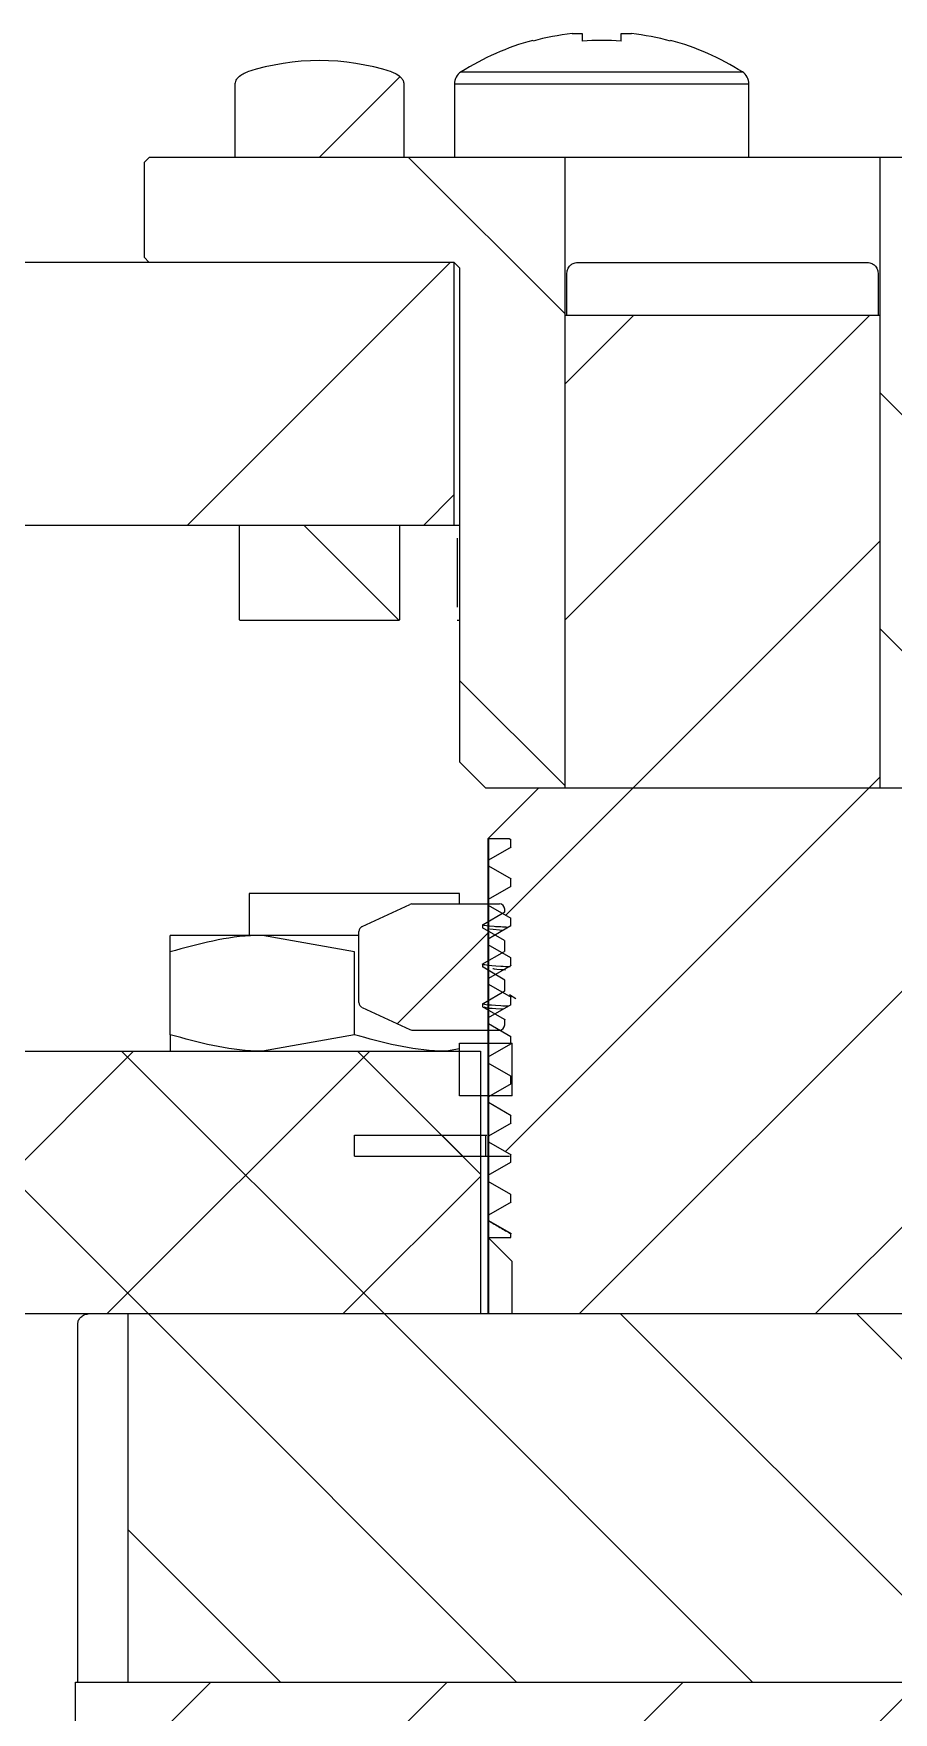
# Model space of a CAD drawing. Header units: millimetres. Extents: x 16604 to 36223, y 4309 to 8014.
# Drawn here: x 19394.31 to 19410.66, y 5137.41 to 5169.35 of the extents above; entities that cross this region are included whole.
import ezdxf

# ---------------------------------------------------------------- set-up
doc = ezdxf.new("R2010")
doc.units = ezdxf.units.MM
doc.layers.get('0').update_dxf_attribs({"lineweight": 35})
doc.layers.add('AM_8', color=1, linetype='Continuous', lineweight=35)
pattern_1 = [(135, (19173.8327, 5017.4174), (-2.245064, -2.245064), [])]
pattern_2 = [(45, (19173.8327, 5017.4174), (-2.245064, 2.245064), [])]
pattern_3 = [(135, (19173.833, 5017.417), (-6.7352, -6.7352), []), (135, (19173.833, 5021.9075), (-6.7352, -6.7352), [])]

msp = doc.modelspace()

# ---------------------------------------------------------------- hatches: boundary and pattern name
at = {"linetype": 'Continuous', "lineweight": 18}
h = msp.add_hatch(dxfattribs=at)
h.set_pattern_fill('ANSI31', style=0)
h.set_pattern_definition(pattern_2)
edge = h.paths.add_edge_path(flags=0)
edge.add_line((19401.347, 5166.993), (19401.347, 5168.39))
edge.add_spline(control_points=[(19401.347, 5168.39), (19401.347, 5168.394), (19401.347, 5168.399), (19401.347, 5168.404), (19401.345, 5168.426), (19401.338, 5168.447), (19401.328, 5168.467), (19401.318, 5168.486), (19401.304, 5168.503), (19401.289, 5168.519), (19401.257, 5168.551), (19401.217, 5168.576), (19401.176, 5168.595), (19401.156, 5168.604), (19401.136, 5168.611), (19401.116, 5168.618)], knot_values=[0.005187, 0.005187, 0.005187, 0.005187, 0.005201, 0.005201, 0.005201, 0.005266, 0.005266, 0.005266, 0.00533, 0.00533, 0.00533, 0.005466, 0.005466, 0.005466, 0.005529, 0.005529, 0.005529, 0.005529], weights=[1, 1, 1, 1, 1, 1, 1, 1, 1, 1, 1, 1, 1, 1, 1, 1], degree=3, periodic=0)
edge.add_arc((19399.746, 5164.393), 4.441, 72.0284, 107.9716)
edge.add_spline(control_points=[(19398.375, 5168.618), (19398.348, 5168.609), (19398.32, 5168.598), (19398.294, 5168.584), (19398.262, 5168.568), (19398.231, 5168.547), (19398.205, 5168.521), (19398.188, 5168.504), (19398.173, 5168.484), (19398.162, 5168.463), (19398.154, 5168.447), (19398.148, 5168.43), (19398.146, 5168.413), (19398.145, 5168.405), (19398.144, 5168.397), (19398.144, 5168.39)], knot_values=[0.001385, 0.001385, 0.001385, 0.001385, 0.001472, 0.001472, 0.001472, 0.001582, 0.001582, 0.001582, 0.001653, 0.001653, 0.001653, 0.001706, 0.001706, 0.001706, 0.001729, 0.001729, 0.001729, 0.001729], weights=[1, 1, 1, 1, 1, 1, 1, 1, 1, 1, 1, 1, 1, 1, 1, 1], degree=3, periodic=0)
edge.add_line((19398.144, 5168.39), (19398.144, 5166.993))
edge.add_line((19398.144, 5166.993), (19401.347, 5166.993))
h = msp.add_hatch(dxfattribs=at)
h.set_pattern_fill('ANSI32', angle=90, style=0)
h.set_pattern_definition(pattern_3)
h.paths.add_polyline_path([(19402.309, 5164.993), (19402.409, 5164.893), (19402.409, 5155.493), (19402.909, 5154.993), (19404.409, 5154.993), (19404.409, 5166.993), (19396.509, 5166.993), (19396.409, 5166.893), (19396.409, 5165.093), (19396.509, 5164.993)], flags=0)
h = msp.add_hatch(dxfattribs=at)
h.set_pattern_fill('ANSI32', angle=90, style=0)
h.set_pattern_definition(pattern_3)
h.paths.add_polyline_path([(19411.909, 5154.993), (19412.409, 5155.493), (19412.409, 5164.893), (19412.509, 5164.993), (19418.309, 5164.993), (19418.409, 5165.093), (19418.409, 5166.893), (19418.309, 5166.993), (19410.409, 5166.993), (19410.409, 5154.993)], flags=0)
h = msp.add_hatch(dxfattribs=at)
h.set_pattern_fill('ANSI34', style=0)
h.set_pattern_definition([(45, (19173.833, 5017.417), (-13.4704, 13.4704), []), (45, (19178.323, 5017.417), (-13.4704, 13.4704), []), (45, (19182.813, 5017.417), (-13.4704, 13.4704), []), (45, (19187.303, 5017.417), (-13.4704, 13.4704), [])])
h.paths.add_polyline_path([(19402.309, 5159.993), (19402.309, 5164.993), (19393.66, 5164.993), (19393.66, 5159.993)], flags=0)
h = msp.add_hatch(dxfattribs=at)
h.set_pattern_fill('ANSI31', style=0)
h.set_pattern_definition(pattern_2)
h.paths.add_polyline_path([(19404.409, 5163.993), (19404.409, 5154.993), (19410.409, 5154.993), (19410.409, 5163.993)], flags=0)
h = msp.add_hatch(dxfattribs=at)
h.set_pattern_fill('ANSI31', angle=90, style=0)
h.set_pattern_definition(pattern_1)
edge = h.paths.add_edge_path(flags=0)
edge.add_line((19401.258, 5159.993), (19398.233, 5159.993))
edge.add_spline(control_points=[(19398.233, 5159.993), (19398.23, 5159.992), (19398.227, 5159.991), (19398.224, 5159.99)], knot_values=[0.001607, 0.001607, 0.001607, 0.001607, 0.001617, 0.001617, 0.001617, 0.001617], weights=[1, 1, 1, 1], degree=3, periodic=0)
edge.add_line((19398.224, 5159.99), (19398.224, 5158.196))
edge.add_spline(control_points=[(19398.224, 5158.196), (19398.227, 5158.195), (19398.23, 5158.194), (19398.233, 5158.193)], knot_values=[0.002922, 0.002922, 0.002922, 0.002922, 0.002932, 0.002932, 0.002932, 0.002932], weights=[1, 1, 1, 1], degree=3, periodic=0)
edge.add_line((19398.233, 5158.193), (19401.258, 5158.193))
edge.add_spline(control_points=[(19401.258, 5158.193), (19401.261, 5158.194), (19401.265, 5158.195), (19401.268, 5158.196)], knot_values=[0.00162, 0.00162, 0.00162, 0.00162, 0.001629, 0.001629, 0.001629, 0.001629], weights=[1, 1, 1, 1], degree=3, periodic=0)
edge.add_line((19401.268, 5158.196), (19401.268, 5159.99))
edge.add_spline(control_points=[(19401.268, 5159.99), (19401.265, 5159.991), (19401.261, 5159.992), (19401.258, 5159.993)], knot_values=[0.002935, 0.002935, 0.002935, 0.002935, 0.002945, 0.002945, 0.002945, 0.002945], weights=[1, 1, 1, 1], degree=3, periodic=0)
h = msp.add_hatch(dxfattribs=at)
h.set_pattern_fill('ANSI31', style=0)
h.set_pattern_definition(pattern_2)
edge = h.paths.add_edge_path(flags=0)
edge.add_line((19402.955, 5154.039), (19403.355, 5154.039))
edge.add_spline(control_points=[(19403.355, 5154.039), (19403.365, 5154.033), (19403.376, 5154.027), (19403.386, 5154.021)], knot_values=[0, 0, 0, 0, 0.003617, 0.003617, 0.003617, 0.003617], weights=[1, 1, 1, 1], degree=3, periodic=0)
edge.add_line((19403.386, 5154.021), (19403.385, 5153.873))
edge.add_spline(control_points=[(19403.385, 5153.873), (19403.35, 5153.849), (19403.309, 5153.826), (19403.269, 5153.802), (19403.228, 5153.779), (19403.187, 5153.755), (19403.146, 5153.731), (19403.085, 5153.696), (19403.023, 5153.66), (19402.962, 5153.625)], knot_values=[0, 0, 0, 0, 0.000141, 0.000141, 0.000141, 0.000283, 0.000283, 0.000283, 0.000496, 0.000496, 0.000496, 0.000496], weights=[1, 1, 1, 1, 1, 1, 1, 1, 1, 1], degree=3, periodic=0)
edge.add_line((19402.962, 5153.625), (19402.955, 5153.519))
edge.add_spline(control_points=[(19402.955, 5153.519), (19403.105, 5153.437), (19403.248, 5153.354), (19403.392, 5153.271)], knot_values=[0, 0, 0, 0, 0.049681, 0.049681, 0.049681, 0.049681], weights=[1, 1, 1, 1], degree=3, periodic=0)
edge.add_line((19403.392, 5153.271), (19403.385, 5153.123))
edge.add_spline(control_points=[(19403.385, 5153.123), (19403.343, 5153.1), (19403.302, 5153.076), (19403.261, 5153.052), (19403.221, 5153.029), (19403.18, 5153.005), (19403.139, 5152.982), (19403.077, 5152.946), (19403.015, 5152.91), (19402.953, 5152.875)], knot_values=[0, 0, 0, 0, 0.000141, 0.000141, 0.000141, 0.000283, 0.000283, 0.000283, 0.000497, 0.000497, 0.000497, 0.000497], weights=[1, 1, 1, 1, 1, 1, 1, 1, 1, 1], degree=3, periodic=0)
edge.add_line((19402.953, 5152.875), (19402.955, 5152.769))
edge.add_spline(control_points=[(19402.955, 5152.769), (19403.098, 5152.687), (19403.241, 5152.604), (19403.385, 5152.521)], knot_values=[0, 0, 0, 0, 0.049681, 0.049681, 0.049681, 0.049681], weights=[1, 1, 1, 1], degree=3, periodic=0)
edge.add_line((19403.385, 5152.521), (19403.385, 5152.373))
edge.add_spline(control_points=[(19403.385, 5152.373), (19403.237, 5152.29), (19403.094, 5152.207), (19402.95, 5152.125)], knot_values=[0, 0, 0, 0, 0.049681, 0.049681, 0.049681, 0.049681], weights=[1, 1, 1, 1], degree=3, periodic=0)
edge.add_line((19402.95, 5152.125), (19402.955, 5152.019))
edge.add_spline(control_points=[(19402.955, 5152.019), (19403.093, 5151.936), (19403.236, 5151.854), (19403.38, 5151.771)], knot_values=[0, 0, 0, 0, 0.049681, 0.049681, 0.049681, 0.049681], weights=[1, 1, 1, 1], degree=3, periodic=0)
edge.add_line((19403.38, 5151.771), (19403.385, 5151.623))
edge.add_spline(control_points=[(19403.385, 5151.623), (19403.248, 5151.54), (19403.105, 5151.457), (19402.962, 5151.375)], knot_values=[0, 0, 0, 0, 0.049681, 0.049681, 0.049681, 0.049681], weights=[1, 1, 1, 1], degree=3, periodic=0)
edge.add_line((19402.962, 5151.375), (19402.955, 5151.269))
edge.add_spline(control_points=[(19402.955, 5151.269), (19403.104, 5151.186), (19403.248, 5151.104), (19403.391, 5151.021)], knot_values=[0, 0, 0, 0, 0.049681, 0.049681, 0.049681, 0.049681], weights=[1, 1, 1, 1], degree=3, periodic=0)
edge.add_line((19403.391, 5151.021), (19403.385, 5150.873))
edge.add_spline(control_points=[(19403.385, 5150.873), (19403.243, 5150.79), (19403.099, 5150.708), (19402.956, 5150.625)], knot_values=[0, 0, 0, 0, 0.049681, 0.049681, 0.049681, 0.049681], weights=[1, 1, 1, 1], degree=3, periodic=0)
edge.add_line((19402.956, 5150.625), (19402.955, 5150.519))
edge.add_spline(control_points=[(19402.955, 5150.519), (19403.1, 5150.437), (19403.244, 5150.354), (19403.387, 5150.271)], knot_values=[0, 0, 0, 0, 0.049681, 0.049681, 0.049681, 0.049681], weights=[1, 1, 1, 1], degree=3, periodic=0)
edge.add_line((19403.387, 5150.271), (19403.385, 5150.123))
edge.add_spline(control_points=[(19403.385, 5150.123), (19403.236, 5150.04), (19403.092, 5149.957), (19402.948, 5149.875)], knot_values=[0, 0, 0, 0, 0.049681, 0.049681, 0.049681, 0.049681], weights=[1, 1, 1, 1], degree=3, periodic=0)
edge.add_line((19402.948, 5149.875), (19402.955, 5149.769))
edge.add_spline(control_points=[(19402.955, 5149.769), (19403.092, 5149.687), (19403.235, 5149.604), (19403.379, 5149.521)], knot_values=[0, 0, 0, 0, 0.049681, 0.049681, 0.049681, 0.049681], weights=[1, 1, 1, 1], degree=3, periodic=0)
edge.add_line((19403.379, 5149.521), (19403.385, 5149.373))
edge.add_spline(control_points=[(19403.385, 5149.373), (19403.247, 5149.29), (19403.103, 5149.207), (19402.96, 5149.125)], knot_values=[0, 0, 0, 0, 0.049681, 0.049681, 0.049681, 0.049681], weights=[1, 1, 1, 1], degree=3, periodic=0)
edge.add_line((19402.96, 5149.125), (19402.955, 5149.019))
edge.add_spline(control_points=[(19402.955, 5149.019), (19403.103, 5148.936), (19403.246, 5148.854), (19403.389, 5148.771)], knot_values=[0, 0, 0, 0, 0.049681, 0.049681, 0.049681, 0.049681], weights=[1, 1, 1, 1], degree=3, periodic=0)
edge.add_line((19403.389, 5148.771), (19403.385, 5148.623))
edge.add_spline(control_points=[(19403.385, 5148.623), (19403.245, 5148.54), (19403.102, 5148.458), (19402.959, 5148.375)], knot_values=[0, 0, 0, 0, 0.049681, 0.049681, 0.049681, 0.049681], weights=[1, 1, 1, 1], degree=3, periodic=0)
edge.add_line((19402.959, 5148.375), (19402.955, 5148.269))
edge.add_spline(control_points=[(19402.955, 5148.269), (19403.103, 5148.187), (19403.246, 5148.104), (19403.389, 5148.021)], knot_values=[0, 0, 0, 0, 0.049681, 0.049681, 0.049681, 0.049681], weights=[1, 1, 1, 1], degree=3, periodic=0)
edge.add_line((19403.389, 5148.021), (19403.385, 5147.873))
edge.add_spline(control_points=[(19403.385, 5147.873), (19403.235, 5147.79), (19403.091, 5147.707), (19402.948, 5147.625)], knot_values=[0, 0, 0, 0, 0.049681, 0.049681, 0.049681, 0.049681], weights=[1, 1, 1, 1], degree=3, periodic=0)
edge.add_line((19402.948, 5147.625), (19402.955, 5147.519))
edge.add_spline(control_points=[(19402.955, 5147.519), (19403.092, 5147.437), (19403.235, 5147.354), (19403.379, 5147.271)], knot_values=[0, 0, 0, 0, 0.049681, 0.049681, 0.049681, 0.049681], weights=[1, 1, 1, 1], degree=3, periodic=0)
edge.add_line((19403.379, 5147.271), (19403.385, 5147.123))
edge.add_spline(control_points=[(19403.385, 5147.123), (19403.245, 5147.04), (19403.102, 5146.957), (19402.958, 5146.875)], knot_values=[0, 0, 0, 0, 0.049681, 0.049681, 0.049681, 0.049681], weights=[1, 1, 1, 1], degree=3, periodic=0)
edge.add_line((19402.958, 5146.875), (19402.955, 5146.77))
edge.add_spline(control_points=[(19402.955, 5146.77), (19403.101, 5146.686), (19403.244, 5146.604), (19403.388, 5146.521)], knot_values=[0, 0, 0, 0, 0.049681, 0.049681, 0.049681, 0.049681], weights=[1, 1, 1, 1], degree=3, periodic=0)
edge.add_line((19403.388, 5146.521), (19403.385, 5146.447))
edge.add_line((19403.385, 5146.447), (19402.955, 5146.447))
edge.add_line((19402.955, 5146.447), (19403.409, 5145.993))
edge.add_line((19403.409, 5145.993), (19403.409, 5144.993))
edge.add_line((19403.409, 5144.993), (19411.409, 5144.993))
edge.add_line((19411.409, 5144.993), (19411.409, 5145.993))
edge.add_line((19411.409, 5145.993), (19411.863, 5146.447))
edge.add_line((19411.863, 5146.447), (19411.863, 5146.5))
edge.add_spline(control_points=[(19411.863, 5146.5), (19411.712, 5146.582), (19411.569, 5146.665), (19411.426, 5146.748)], knot_values=[0, 0, 0, 0, 0.049681, 0.049681, 0.049681, 0.049681], weights=[1, 1, 1, 1], degree=3, periodic=0)
edge.add_line((19411.426, 5146.748), (19411.433, 5146.896))
edge.add_spline(control_points=[(19411.433, 5146.896), (19411.478, 5146.919), (19411.518, 5146.943), (19411.559, 5146.967), (19411.6, 5146.99), (19411.641, 5147.014), (19411.682, 5147.037), (19411.744, 5147.073), (19411.806, 5147.109), (19411.867, 5147.144)], knot_values=[0, 0, 0, 0, 0.000141, 0.000141, 0.000141, 0.000283, 0.000283, 0.000283, 0.000497, 0.000497, 0.000497, 0.000497], weights=[1, 1, 1, 1, 1, 1, 1, 1, 1, 1], degree=3, periodic=0)
edge.add_line((19411.867, 5147.144), (19411.863, 5147.25))
edge.add_spline(control_points=[(19411.863, 5147.25), (19411.723, 5147.332), (19411.579, 5147.415), (19411.436, 5147.498)], knot_values=[0, 0, 0, 0, 0.049681, 0.049681, 0.049681, 0.049681], weights=[1, 1, 1, 1], degree=3, periodic=0)
edge.add_line((19411.436, 5147.498), (19411.433, 5147.646))
edge.add_spline(control_points=[(19411.433, 5147.646), (19411.578, 5147.729), (19411.722, 5147.812), (19411.865, 5147.894)], knot_values=[0, 0, 0, 0, 0.049681, 0.049681, 0.049681, 0.049681], weights=[1, 1, 1, 1], degree=3, periodic=0)
edge.add_line((19411.865, 5147.894), (19411.863, 5148))
edge.add_spline(control_points=[(19411.863, 5148), (19411.723, 5148.083), (19411.579, 5148.165), (19411.436, 5148.248)], knot_values=[0, 0, 0, 0, 0.049681, 0.049681, 0.049681, 0.049681], weights=[1, 1, 1, 1], degree=3, periodic=0)
edge.add_line((19411.436, 5148.248), (19411.433, 5148.396))
edge.add_spline(control_points=[(19411.433, 5148.396), (19411.569, 5148.479), (19411.713, 5148.562), (19411.856, 5148.644)], knot_values=[0, 0, 0, 0, 0.049681, 0.049681, 0.049681, 0.049681], weights=[1, 1, 1, 1], degree=3, periodic=0)
edge.add_line((19411.856, 5148.644), (19411.863, 5148.75))
edge.add_spline(control_points=[(19411.863, 5148.75), (19411.713, 5148.832), (19411.569, 5148.915), (19411.426, 5148.998)], knot_values=[0, 0, 0, 0, 0.049681, 0.049681, 0.049681, 0.049681], weights=[1, 1, 1, 1], degree=3, periodic=0)
edge.add_line((19411.426, 5148.998), (19411.433, 5149.146))
edge.add_spline(control_points=[(19411.433, 5149.146), (19411.578, 5149.229), (19411.721, 5149.311), (19411.865, 5149.394)], knot_values=[0, 0, 0, 0, 0.049681, 0.049681, 0.049681, 0.049681], weights=[1, 1, 1, 1], degree=3, periodic=0)
edge.add_line((19411.865, 5149.394), (19411.863, 5149.5))
edge.add_spline(control_points=[(19411.863, 5149.5), (19411.823, 5149.523), (19411.782, 5149.547), (19411.741, 5149.57), (19411.701, 5149.594), (19411.66, 5149.617), (19411.619, 5149.641), (19411.557, 5149.677), (19411.495, 5149.712), (19411.434, 5149.748)], knot_values=[0, 0, 0, 0, 0.000141, 0.000141, 0.000141, 0.000283, 0.000283, 0.000283, 0.000497, 0.000497, 0.000497, 0.000497], weights=[1, 1, 1, 1, 1, 1, 1, 1, 1, 1], degree=3, periodic=0)
edge.add_line((19411.434, 5149.748), (19411.433, 5149.896))
edge.add_spline(control_points=[(19411.433, 5149.896), (19411.58, 5149.979), (19411.724, 5150.062), (19411.868, 5150.144)], knot_values=[0, 0, 0, 0, 0.049681, 0.049681, 0.049681, 0.049681], weights=[1, 1, 1, 1], degree=3, periodic=0)
edge.add_line((19411.868, 5150.144), (19411.863, 5150.25))
edge.add_spline(control_points=[(19411.863, 5150.25), (19411.725, 5150.333), (19411.581, 5150.415), (19411.438, 5150.498)], knot_values=[0, 0, 0, 0, 0.049681, 0.049681, 0.049681, 0.049681], weights=[1, 1, 1, 1], degree=3, periodic=0)
edge.add_line((19411.438, 5150.498), (19411.433, 5150.646))
edge.add_spline(control_points=[(19411.433, 5150.646), (19411.57, 5150.729), (19411.713, 5150.812), (19411.856, 5150.894)], knot_values=[0, 0, 0, 0, 0.049681, 0.049681, 0.049681, 0.049681], weights=[1, 1, 1, 1], degree=3, periodic=0)
edge.add_line((19411.856, 5150.894), (19411.863, 5151))
edge.add_spline(control_points=[(19411.863, 5151), (19411.713, 5151.083), (19411.57, 5151.165), (19411.427, 5151.248)], knot_values=[0, 0, 0, 0, 0.049681, 0.049681, 0.049681, 0.049681], weights=[1, 1, 1, 1], degree=3, periodic=0)
edge.add_line((19411.427, 5151.248), (19411.433, 5151.396))
edge.add_spline(control_points=[(19411.433, 5151.396), (19411.473, 5151.419), (19411.514, 5151.443), (19411.555, 5151.467), (19411.595, 5151.49), (19411.636, 5151.514), (19411.677, 5151.537), (19411.739, 5151.573), (19411.8, 5151.609), (19411.862, 5151.644)], knot_values=[0, 0, 0, 0, 0.000141, 0.000141, 0.000141, 0.000283, 0.000283, 0.000283, 0.000497, 0.000497, 0.000497, 0.000497], weights=[1, 1, 1, 1, 1, 1, 1, 1, 1, 1], degree=3, periodic=0)
edge.add_line((19411.862, 5151.644), (19411.863, 5151.75))
edge.add_spline(control_points=[(19411.863, 5151.75), (19411.718, 5151.832), (19411.575, 5151.915), (19411.431, 5151.998)], knot_values=[0, 0, 0, 0, 0.049681, 0.049681, 0.049681, 0.049681], weights=[1, 1, 1, 1], degree=3, periodic=0)
edge.add_line((19411.431, 5151.998), (19411.433, 5152.146))
edge.add_spline(control_points=[(19411.433, 5152.146), (19411.582, 5152.229), (19411.726, 5152.312), (19411.869, 5152.394)], knot_values=[0, 0, 0, 0, 0.049681, 0.049681, 0.049681, 0.049681], weights=[1, 1, 1, 1], degree=3, periodic=0)
edge.add_line((19411.869, 5152.394), (19411.863, 5152.5))
edge.add_spline(control_points=[(19411.863, 5152.5), (19411.726, 5152.583), (19411.583, 5152.665), (19411.439, 5152.748)], knot_values=[0, 0, 0, 0, 0.049681, 0.049681, 0.049681, 0.049681], weights=[1, 1, 1, 1], degree=3, periodic=0)
edge.add_line((19411.439, 5152.748), (19411.433, 5152.896))
edge.add_spline(control_points=[(19411.433, 5152.896), (19411.571, 5152.979), (19411.714, 5153.062), (19411.857, 5153.144)], knot_values=[0, 0, 0, 0, 0.049681, 0.049681, 0.049681, 0.049681], weights=[1, 1, 1, 1], degree=3, periodic=0)
edge.add_line((19411.857, 5153.144), (19411.863, 5153.25))
edge.add_spline(control_points=[(19411.863, 5153.25), (19411.715, 5153.333), (19411.572, 5153.415), (19411.428, 5153.498)], knot_values=[0, 0, 0, 0, 0.049681, 0.049681, 0.049681, 0.049681], weights=[1, 1, 1, 1], degree=3, periodic=0)
edge.add_line((19411.428, 5153.498), (19411.433, 5153.646))
edge.add_spline(control_points=[(19411.433, 5153.646), (19411.574, 5153.729), (19411.717, 5153.811), (19411.861, 5153.894)], knot_values=[0, 0, 0, 0, 0.049681, 0.049681, 0.049681, 0.049681], weights=[1, 1, 1, 1], degree=3, periodic=0)
edge.add_line((19411.861, 5153.894), (19411.863, 5154))
edge.add_spline(control_points=[(19411.863, 5154), (19411.838, 5154.013), (19411.815, 5154.026), (19411.792, 5154.039)], knot_values=[0, 0, 0, 0, 0.007878, 0.007878, 0.007878, 0.007878], weights=[1, 1, 1, 1], degree=3, periodic=0)
edge.add_line((19411.792, 5154.039), (19411.863, 5154.039))
edge.add_line((19411.863, 5154.039), (19410.909, 5154.993))
edge.add_line((19410.909, 5154.993), (19403.909, 5154.993))
edge.add_line((19403.909, 5154.993), (19402.955, 5154.039))
h = msp.add_hatch(dxfattribs=at)
h.set_pattern_fill('ANSI31', style=0)
h.set_pattern_definition(pattern_2)
edge = h.paths.add_edge_path(flags=0)
edge.add_spline(control_points=[(19402.855, 5152.399), (19402.994, 5152.48), (19403.134, 5152.56), (19403.273, 5152.641)], knot_values=[0, 0, 0, 0, 0.048324, 0.048324, 0.048324, 0.048324], weights=[1, 1, 1, 1], degree=3, periodic=0)
edge.add_line((19403.273, 5152.641), (19403.267, 5152.693))
edge.add_arc((19403.167, 5152.693), 0.1, 0, 90)
edge.add_line((19403.167, 5152.793), (19401.503, 5152.793))
edge.add_arc((19401.503, 5152.693), 0.1, 90, 115)
edge.add_line((19401.461, 5152.784), (19400.554, 5152.361))
edge.add_arc((19400.596, 5152.27), 0.1, 115, 180)
edge.add_line((19400.496, 5152.27), (19400.496, 5150.916))
edge.add_arc((19400.596, 5150.916), 0.1, 180, 245)
edge.add_line((19400.554, 5150.825), (19401.461, 5150.402))
edge.add_arc((19401.503, 5150.493), 0.1, 245, 270)
edge.add_line((19401.503, 5150.393), (19403.167, 5150.393))
edge.add_arc((19403.167, 5150.493), 0.1, 270, 360)
edge.add_line((19403.267, 5150.493), (19403.267, 5150.595))
edge.add_spline(control_points=[(19403.267, 5150.595), (19403.122, 5150.676), (19402.983, 5150.756), (19402.843, 5150.837)], knot_values=[0, 0, 0, 0, 0.048324, 0.048324, 0.048324, 0.048324], weights=[1, 1, 1, 1], degree=3, periodic=0)
edge.add_line((19402.843, 5150.837), (19402.849, 5150.899))
edge.add_spline(control_points=[(19402.849, 5150.899), (19402.994, 5150.98), (19403.134, 5151.06), (19403.273, 5151.141)], knot_values=[0, 0, 0, 0, 0.048324, 0.048324, 0.048324, 0.048324], weights=[1, 1, 1, 1], degree=3, periodic=0)
edge.add_line((19403.273, 5151.141), (19403.267, 5151.345))
edge.add_spline(control_points=[(19403.267, 5151.345), (19403.133, 5151.426), (19402.994, 5151.506), (19402.855, 5151.587)], knot_values=[0, 0, 0, 0, 0.048324, 0.048324, 0.048324, 0.048324], weights=[1, 1, 1, 1], degree=3, periodic=0)
edge.add_line((19402.855, 5151.587), (19402.849, 5151.649))
edge.add_spline(control_points=[(19402.849, 5151.649), (19402.982, 5151.73), (19403.122, 5151.81), (19403.261, 5151.891)], knot_values=[0, 0, 0, 0, 0.048324, 0.048324, 0.048324, 0.048324], weights=[1, 1, 1, 1], degree=3, periodic=0)
edge.add_line((19403.261, 5151.891), (19403.267, 5152.095))
edge.add_spline(control_points=[(19403.267, 5152.095), (19403.124, 5152.176), (19402.985, 5152.256), (19402.845, 5152.337)], knot_values=[0, 0, 0, 0, 0.048324, 0.048324, 0.048324, 0.048324], weights=[1, 1, 1, 1], degree=3, periodic=0)
edge.add_line((19402.845, 5152.337), (19402.849, 5152.399))
h = msp.add_hatch(dxfattribs=at)
h.set_pattern_fill('ANSI37', style=0)
h.set_pattern_definition([(45, (19173.8327, 5017.4174), (-2.245064, 2.245064), []), (135, (19173.8327, 5017.4174), (-2.245064, -2.245064), [])])
h.paths.add_polyline_path([(19402.809, 5144.993), (19402.809, 5149.993), (19386.909, 5149.993), (19386.909, 5144.993)], flags=0)
h = msp.add_hatch(dxfattribs=at)
h.set_pattern_fill('ANSI31', angle=90, style=0)
h.set_pattern_definition(pattern_1)
h.paths.add_polyline_path([(19400.409, 5148.393), (19400.409, 5147.993), (19402.909, 5147.993), (19402.909, 5148.393)], flags=0)
h = msp.add_hatch(dxfattribs=at)
h.set_pattern_fill('ANSI31', angle=90, style=0)
h.set_pattern_definition(pattern_1)
edge = h.paths.add_edge_path(flags=0)
edge.add_line((19396.109, 5144.993), (19396.109, 5137.993))
edge.add_line((19396.109, 5137.993), (19419.709, 5137.993))
edge.add_line((19419.709, 5137.993), (19419.709, 5144.793))
edge.add_arc((19419.509, 5144.793), 0.2, 0, 90)
edge.add_line((19419.509, 5144.993), (19396.109, 5144.993))
h = msp.add_hatch(dxfattribs=at)
h.set_pattern_fill('ANSI31', style=0)
h.set_pattern_definition(pattern_2)
edge = h.paths.add_edge_path(flags=0)
edge.add_line((19417.511, 5131.093), (19417.737, 5131.093))
edge.add_line((19417.737, 5131.093), (19417.737, 5130.993))
edge.add_line((19417.737, 5130.993), (19417.982, 5130.993))
edge.add_line((19417.982, 5130.993), (19417.982, 5131.093))
edge.add_line((19417.982, 5131.093), (19418.159, 5131.093))
edge.add_line((19418.159, 5131.093), (19418.159, 5130.993))
edge.add_line((19418.159, 5130.993), (19419.209, 5130.993))
edge.add_arc((19419.209, 5131.493), 0.5, 270, 360)
edge.add_line((19419.709, 5131.493), (19419.709, 5137.993))
edge.add_line((19419.709, 5137.993), (19395.109, 5137.993))
edge.add_line((19395.109, 5137.993), (19395.109, 5131.493))
edge.add_arc((19395.609, 5131.493), 0.5, 180, 270)
edge.add_line((19395.609, 5130.993), (19402.483, 5130.993))
edge.add_line((19402.483, 5130.993), (19402.483, 5131.093))
edge.add_line((19402.483, 5131.093), (19402.81, 5131.093))
edge.add_line((19402.81, 5131.093), (19402.81, 5130.993))
edge.add_line((19402.81, 5130.993), (19407.382, 5130.993))
edge.add_line((19407.382, 5130.993), (19407.382, 5131.093))
edge.add_line((19407.382, 5131.093), (19407.801, 5131.093))
edge.add_line((19407.801, 5131.093), (19407.801, 5130.993))
edge.add_line((19407.801, 5130.993), (19408.098, 5130.993))
edge.add_line((19408.098, 5130.993), (19408.098, 5131.093))
edge.add_line((19408.098, 5131.093), (19408.373, 5131.093))
edge.add_line((19408.373, 5131.093), (19408.373, 5130.993))
edge.add_line((19408.373, 5130.993), (19416.653, 5130.993))
edge.add_line((19416.653, 5130.993), (19416.653, 5131.093))
edge.add_line((19416.653, 5131.093), (19416.806, 5131.093))
edge.add_line((19416.806, 5131.093), (19416.806, 5130.993))
edge.add_line((19416.806, 5130.993), (19417.511, 5130.993))
edge.add_line((19417.511, 5130.993), (19417.511, 5131.093))

# ---------------------------------------------------------------- linework, layer by layer
at = {"color": 7, "linetype": 'Continuous', "lineweight": 25}
for p, q in [((19404.548, 5169.347), (19404.742, 5169.347)), ((19404.742, 5169.347), (19404.742, 5169.205)), ((19405.482, 5169.205), (19405.482, 5169.347)), ((19405.482, 5169.347), (19405.677, 5169.347)), ((19403.806, 5169.205), (19403.8, 5169.218)), ((19406.425, 5169.218), (19406.419, 5169.205)), ((19398.144, 5166.993), (19398.144, 5168.39)), ((19401.347, 5168.39), (19401.347, 5166.993)), ((19402.312, 5168.39), (19402.312, 5166.993)), ((19407.912, 5166.993), (19407.912, 5168.39)), ((19396.409, 5166.893), (19396.509, 5166.993)), ((19418.309, 5166.993), (19396.509, 5166.993)), ((19404.409, 5166.993), (19404.409, 5154.993)), ((19410.409, 5154.993), (19410.409, 5166.993)), ((19396.409, 5166.893), (19396.409, 5165.093)), ((19396.509, 5164.993), (19396.409, 5165.093)), ((19402.309, 5164.993), (19382.509, 5164.993)), ((19402.309, 5164.993), (19402.409, 5164.893)), ((19402.309, 5159.993), (19402.309, 5164.993)), ((19402.409, 5164.893), (19402.409, 5155.493)), ((19404.451, 5163.993), (19404.451, 5164.793)), ((19404.654, 5164.993), (19410.164, 5164.993)), ((19410.367, 5164.793), (19410.367, 5163.993)), ((19404.409, 5163.993), (19410.409, 5163.993)), ((19402.409, 5159.993), (19382.409, 5159.993)), ((19398.233, 5159.993), (19398.224, 5159.99)), ((19398.224, 5158.196), (19398.224, 5159.99)), ((19401.268, 5159.99), (19401.258, 5159.993)), ((19401.268, 5159.99), (19401.268, 5158.196)), ((19402.362, 5159.747), (19402.362, 5158.439)), ((19398.233, 5158.193), (19398.224, 5158.196)), ((19398.233, 5158.193), (19401.258, 5158.193)), ((19401.268, 5158.196), (19401.258, 5158.193)), ((19402.362, 5158.193), (19402.409, 5158.193)), ((19402.909, 5154.993), (19402.409, 5155.493)), ((19411.909, 5154.993), (19402.909, 5154.993)), ((19402.955, 5154.039), (19403.909, 5154.993)), ((19402.955, 5154.039), (19403.355, 5154.039)), ((19403.355, 5154.039), (19403.386, 5154.021)), ((19403.385, 5153.873), (19403.385, 5154.021)), ((19402.955, 5153.519), (19402.955, 5153.625)), ((19403.391, 5153.873), (19402.962, 5153.625)), ((19402.962, 5153.519), (19403.392, 5153.271)), ((19403.385, 5153.123), (19403.385, 5153.271)), ((19398.409, 5152.993), (19398.409, 5152.193)), ((19402.409, 5152.993), (19398.409, 5152.993)), ((19402.409, 5152.793), (19402.409, 5152.993)), ((19403.384, 5153.123), (19402.953, 5152.875)), ((19400.554, 5152.361), (19401.461, 5152.784)), ((19401.503, 5152.793), (19403.167, 5152.793)), ((19402.855, 5152.399), (19403.273, 5152.641)), ((19402.954, 5152.769), (19403.385, 5152.521)), ((19402.955, 5152.769), (19402.955, 5152.875)), ((19403.267, 5152.641), (19403.267, 5152.693)), ((19403.264, 5152.095), (19402.845, 5152.337)), ((19402.849, 5152.337), (19402.849, 5152.399)), ((19403.381, 5152.373), (19402.95, 5152.125)), ((19403.234, 5152.288), (19402.982, 5152.311)), ((19403.385, 5152.373), (19403.385, 5152.521)), ((19400.496, 5152.193), (19396.909, 5152.193)), ((19400.409, 5151.88), (19398.659, 5152.193)), ((19400.496, 5150.916), (19400.496, 5152.27)), ((19402.949, 5152.019), (19403.38, 5151.771)), ((19402.955, 5152.019), (19402.955, 5152.125)), ((19403.267, 5151.891), (19403.267, 5152.095)), ((19396.909, 5150.306), (19396.909, 5151.88)), ((19400.409, 5150.306), (19400.409, 5151.88)), ((19402.842, 5151.649), (19403.261, 5151.891)), ((19403.385, 5151.623), (19403.385, 5151.771)), ((19402.849, 5151.587), (19402.849, 5151.649)), ((19403.273, 5151.345), (19402.855, 5151.587)), ((19402.955, 5151.269), (19402.955, 5151.375)), ((19403.391, 5151.623), (19402.962, 5151.375)), ((19403.267, 5151.141), (19403.267, 5151.345)), ((19402.855, 5150.899), (19403.273, 5151.141)), ((19402.961, 5151.269), (19403.391, 5151.021)), ((19403.357, 5151.067), (19403.477, 5150.996)), ((19403.385, 5150.873), (19403.385, 5151.021)), ((19400.554, 5150.825), (19401.461, 5150.402)), ((19403.262, 5150.595), (19402.843, 5150.837)), ((19402.849, 5150.837), (19402.849, 5150.899)), ((19403.386, 5150.873), (19402.956, 5150.625)), ((19401.503, 5150.393), (19403.167, 5150.393)), ((19402.955, 5150.519), (19402.955, 5150.625)), ((19402.957, 5150.519), (19403.387, 5150.271)), ((19403.282, 5150.59), (19403.267, 5150.595)), ((19403.267, 5150.493), (19403.267, 5150.595)), ((19400.409, 5150.306), (19398.659, 5149.993)), ((19402.409, 5149.143), (19402.409, 5150.143)), ((19402.41, 5150.143), (19403.409, 5150.143)), ((19403.379, 5150.123), (19402.948, 5149.875)), ((19403.385, 5150.123), (19403.385, 5150.271)), ((19403.409, 5149.143), (19403.409, 5150.143)), ((19380.409, 5149.993), (19402.809, 5149.993)), ((19402.409, 5150.038), (19402.159, 5149.993)), ((19402.809, 5149.993), (19402.809, 5144.993)), ((19402.948, 5149.769), (19403.379, 5149.521)), ((19402.955, 5149.769), (19402.955, 5149.876)), ((19403.385, 5149.373), (19403.385, 5149.522)), ((19403.409, 5149.143), (19402.41, 5149.143)), ((19402.955, 5149.019), (19402.955, 5149.125)), ((19403.39, 5149.373), (19402.96, 5149.125)), ((19402.96, 5149.019), (19403.389, 5148.771)), ((19403.388, 5148.623), (19402.959, 5148.375)), ((19403.385, 5148.623), (19403.385, 5148.771)), ((19400.409, 5147.993), (19400.409, 5148.393)), ((19400.409, 5148.393), (19402.928, 5148.393)), ((19402.909, 5147.993), (19402.909, 5148.393)), ((19402.955, 5148.269), (19402.955, 5148.375)), ((19402.959, 5148.269), (19403.389, 5148.021)), ((19400.409, 5147.993), (19403.357, 5147.993)), ((19403.379, 5147.873), (19402.948, 5147.625)), ((19403.385, 5147.873), (19403.385, 5148.021)), ((19402.948, 5147.519), (19403.379, 5147.271)), ((19402.955, 5147.519), (19402.955, 5147.626)), ((19403.385, 5147.123), (19403.385, 5147.271)), ((19402.955, 5146.77), (19402.955, 5146.874)), ((19403.388, 5147.123), (19402.958, 5146.875)), ((19402.967, 5146.765), (19402.955, 5146.77)), ((19402.957, 5146.769), (19403.388, 5146.521)), ((19403.409, 5145.993), (19402.955, 5146.447)), ((19402.955, 5146.447), (19403.385, 5146.447)), ((19403.385, 5146.447), (19403.385, 5146.521)), ((19403.409, 5144.993), (19403.409, 5145.993)), ((19428.409, 5144.993), (19386.909, 5144.993)), ((19396.109, 5137.993), (19396.109, 5144.993)), ((19395.15, 5137.993), (19395.15, 5144.793)), ((19395.109, 5131.493), (19395.109, 5137.993)), ((19395.109, 5137.993), (19419.709, 5137.993))]:
    msp.add_line(p, q, dxfattribs=at)
at = {"color": 8, "linetype": 'Continuous', "lineweight": 25}
for p, q in [((19402.438, 5168.618), (19407.787, 5168.618)), ((19402.312, 5168.39), (19407.912, 5168.39))]:
    msp.add_line(p, q, dxfattribs=at)
at = {"color": 7, "linetype": 'Continuous', "lineweight": 25}
for centre, radius, start, end in [((19405.112, 5164.393), 4.986, 96.5034, 105.1879), ((19405.112, 5164.393), 4.986, 74.8121, 83.4966), ((19405.112, 5164.393), 5, 105.2193, 122.336), ((19405.112, 5163.74), 5.477, 86.1266, 93.8734), ((19405.112, 5164.393), 5, 57.664, 74.7807), ((19399.746, 5164.393), 4.441, 72.0284, 107.9716), ((19402.582, 5168.39), 0.27, 122.336, 180), ((19407.642, 5168.39), 0.27, 0, 57.664), ((19401.503, 5152.693), 0.1, 90, 115), ((19403.167, 5152.693), 0.1, 0, 90), ((19400.596, 5152.27), 0.1, 115, 180), ((19400.596, 5150.916), 0.1, 180, 245), ((19401.503, 5150.493), 0.1, 245, 270), ((19403.167, 5150.493), 0.1, 270, 0)]:
    msp.add_arc(centre, radius, start, end, dxfattribs=at)
for points, knots in [([(19398.144, 5168.39), (19398.144, 5168.397), (19398.146, 5168.423), (19398.162, 5168.47), (19398.21, 5168.533), (19398.286, 5168.585), (19398.348, 5168.608), (19398.375, 5168.618)], [0, 0, 0, 0, 0.068075, 0.219875, 0.428809, 0.746333, 1, 1, 1, 1]), ([(19401.116, 5168.618), (19401.136, 5168.61), (19401.199, 5168.588), (19401.276, 5168.54), (19401.331, 5168.468), (19401.346, 5168.421), (19401.347, 5168.394), (19401.347, 5168.39)], [0, 0, 0, 0, 0.1849855, 0.5802816, 0.7685657, 0.9584431, 1, 1, 1, 1]), ([(19404.451, 5164.793), (19404.454, 5164.819), (19404.458, 5164.858), (19404.484, 5164.905), (19404.516, 5164.944), (19404.559, 5164.973), (19404.61, 5164.99), (19404.639, 5164.992), (19404.654, 5164.993)], [0, 0, 0, 0, 0.244624, 0.370897, 0.499561, 0.723785, 0.855508, 1, 1, 1, 1]), ([(19410.164, 5164.993), (19410.179, 5164.992), (19410.208, 5164.99), (19410.258, 5164.973), (19410.302, 5164.944), (19410.334, 5164.905), (19410.36, 5164.858), (19410.364, 5164.819), (19410.367, 5164.793)], [0, 0, 0, 0, 0.1444652, 0.2761792, 0.5004385, 0.6290842, 0.7553509, 1, 1, 1, 1]), ([(19403.333, 5152.346), (19403.237, 5152.351), (19402.965, 5152.367), (19402.861, 5152.385), (19402.851, 5152.397), (19402.849, 5152.399)], [0, 0, 0, 0, 0.30849, 0.869374, 1, 1, 1, 1]), ([(19398.659, 5152.193), (19398.617, 5152.193), (19398.027, 5152.188), (19397.447, 5152.029), (19396.909, 5151.88)], [0, 0, 0, 0, 0.070174, 1, 1, 1, 1]), ([(19396.909, 5151.88), (19396.909, 5151.928), (19396.909, 5152.111), (19396.909, 5152.158), (19396.909, 5152.193)], [0, 0, 0, 0, 0.257551, 1, 1, 1, 1]), ([(19403.37, 5151.594), (19403.309, 5151.597), (19402.903, 5151.615), (19402.874, 5151.633), (19402.849, 5151.649)], [0, 0, 0, 0, 0.149735, 1, 1, 1, 1]), ([(19403.283, 5151.536), (19403.252, 5151.537), (19403.067, 5151.545), (19403.052, 5151.554), (19403.041, 5151.561)], [0, 0, 0, 0, 0.166637, 1, 1, 1, 1]), ([(19403.339, 5150.846), (19403.289, 5150.848), (19402.897, 5150.866), (19402.871, 5150.884), (19402.849, 5150.899)], [0, 0, 0, 0, 0.126132, 1, 1, 1, 1]), ([(19403.239, 5150.788), (19403.225, 5150.789), (19402.91, 5150.804), (19402.897, 5150.818), (19402.885, 5150.832)], [0, 0, 0, 0, 0.0454602, 1, 1, 1, 1]), ([(19398.659, 5149.993), (19398.617, 5149.993), (19398.027, 5149.998), (19397.447, 5150.157), (19396.909, 5150.306)], [0, 0, 0, 0, 0.070174, 1, 1, 1, 1]), ([(19396.909, 5150.306), (19396.909, 5150.258), (19396.909, 5150.075), (19396.909, 5150.028), (19396.909, 5149.993)], [0, 0, 0, 0, 0.257551, 1, 1, 1, 1]), ([(19402.159, 5149.993), (19402.117, 5149.993), (19401.527, 5149.998), (19400.947, 5150.157), (19400.409, 5150.306)], [0, 0, 0, 0, 0.070174, 1, 1, 1, 1]), ([(19402.962, 5146.765), (19403.034, 5146.723), (19403.177, 5146.64), (19403.321, 5146.557), (19403.393, 5146.516)], [0, 0, 0, 0, 0.500033, 1, 1, 1, 1]), ([(19395.15, 5144.793), (19395.152, 5144.814), (19395.156, 5144.86), (19395.186, 5144.913), (19395.224, 5144.95), (19395.26, 5144.973), (19395.303, 5144.99), (19395.334, 5144.992), (19395.35, 5144.993)], [0, 0, 0, 0, 0.202181, 0.435692, 0.56485, 0.701952, 0.847002, 1, 1, 1, 1])]:
    msp.add_open_spline(points, degree=3, knots=knots, dxfattribs=at)
at = {"layer": 'AM_8'}
msp.add_line((19402.955, 5154.039), (19402.955, 5144.993), dxfattribs=at)

doc.saveas('drawing.dxf')
